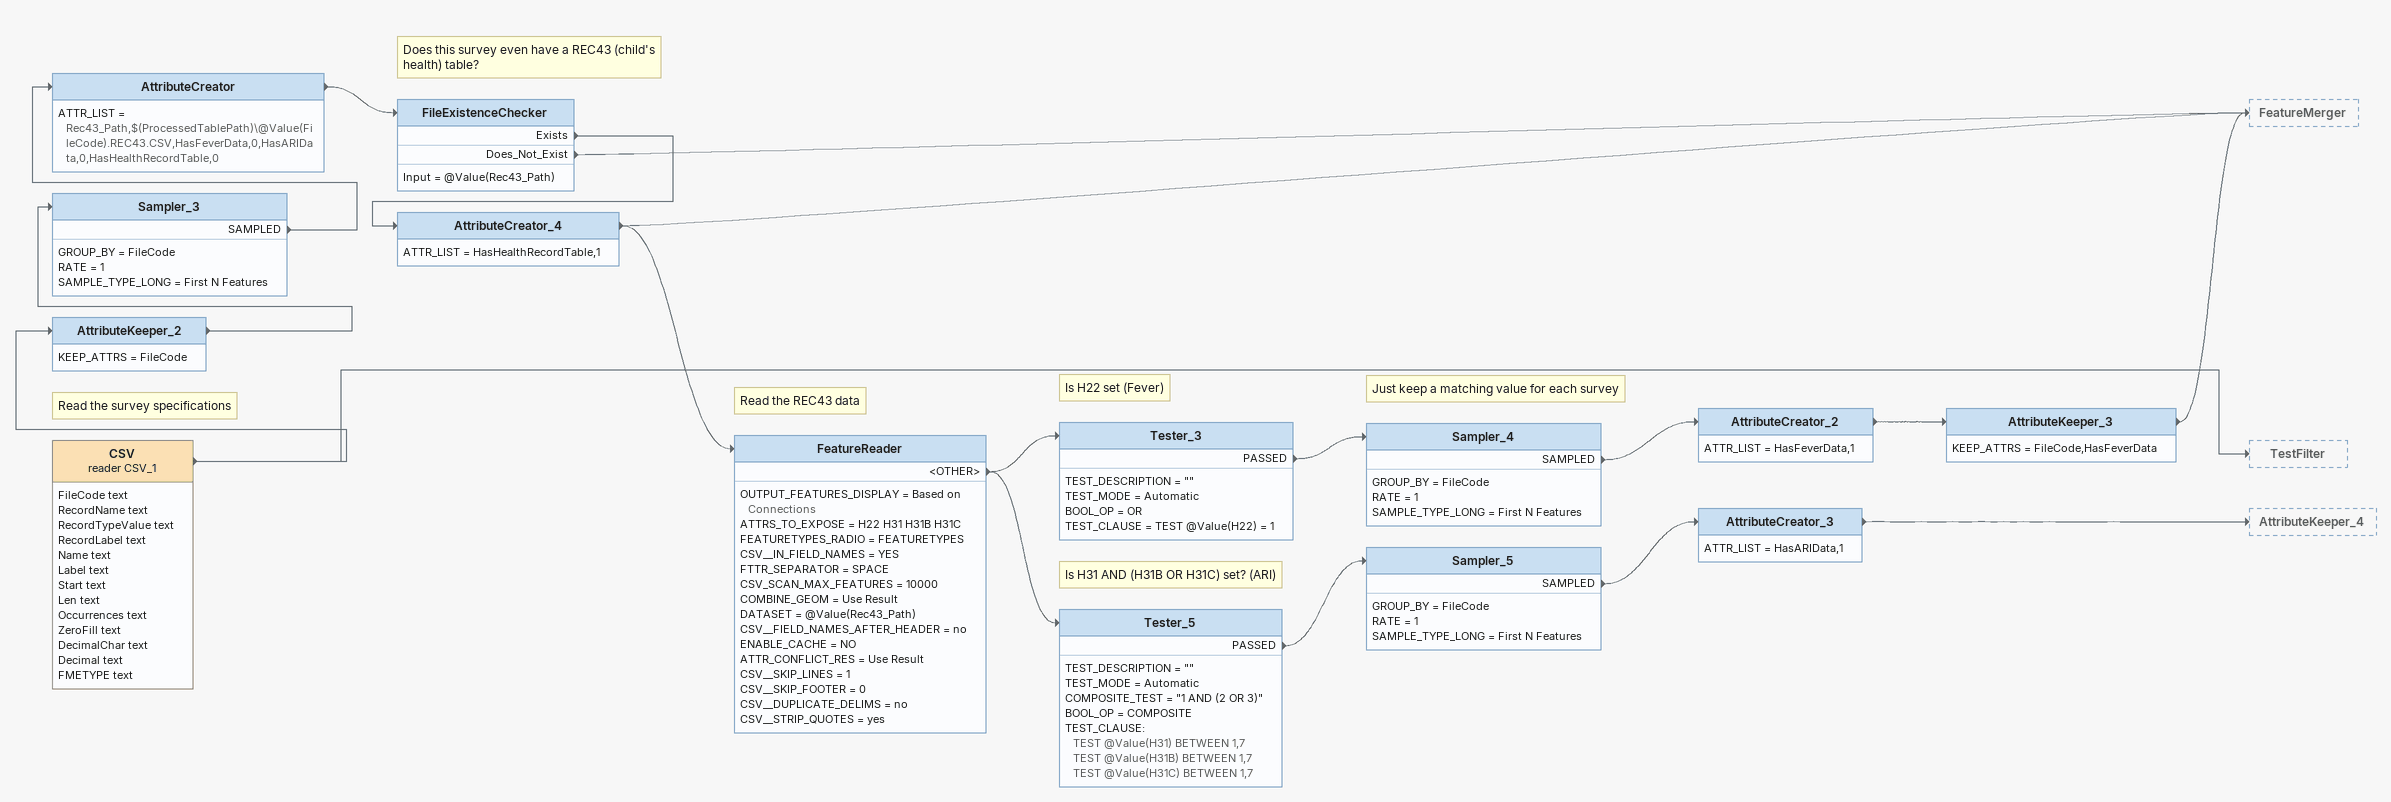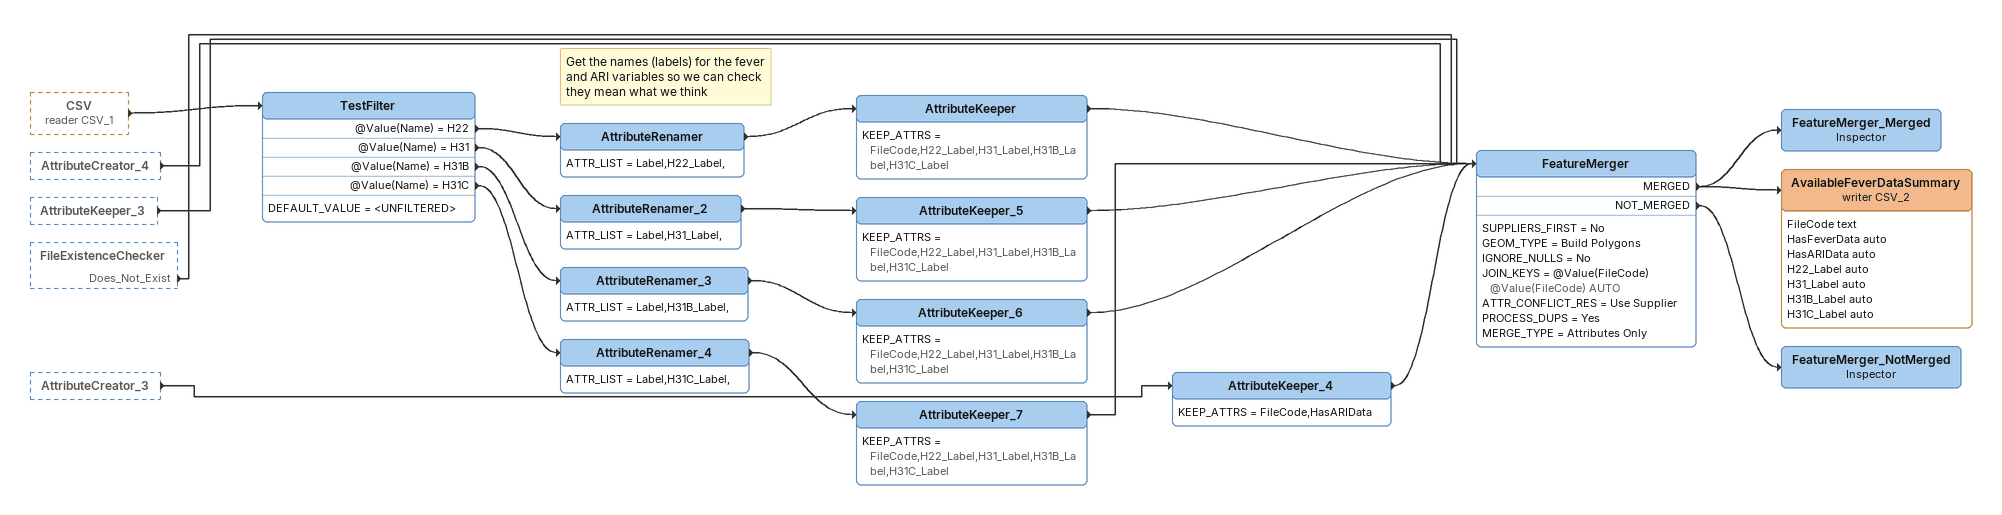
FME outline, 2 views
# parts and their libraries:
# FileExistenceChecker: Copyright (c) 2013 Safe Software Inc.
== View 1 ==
Note: Read the survey specifications
CSV (reader CSV_1)
    attributes: FileCode text, RecordName text, RecordTypeValue text, RecordLabel text, Name text, Label text, Start text, Len text, Occurrences text, ZeroFill text, DecimalChar text, Decimal text, FMETYPE text
    -> TestFilter
    -> AttributeKeeper_2
AttributeKeeper_2
    KEEP_ATTRS = FileCode
    -> Sampler_3
Sampler_3
    GROUP_BY = FileCode
    RATE = 1
    SAMPLE_TYPE_LONG = First N Features
    SAMPLED -> AttributeCreator
AttributeCreator
    ATTR_LIST = Rec43_Path,$(ProcessedTablePath)\@Value(FileCode).REC43.CSV,HasFeverData,0,HasARIData,0,HasHealthRecordTable,0
    -> FileExistenceChecker
Note: Does this survey even have a REC43 (child's health) table?
FileExistenceChecker
    Input = @Value(Rec43_Path)
    Exists -> AttributeCreator_4
    Does_Not_Exist -> FeatureMerger
AttributeCreator_4
    ATTR_LIST = HasHealthRecordTable,1
    -> FeatureReader
    -> FeatureMerger
Note: Read the REC43 data
FeatureReader
    OUTPUT_FEATURES_DISPLAY = Based on Connections
    ATTRS_TO_EXPOSE = H22 H31 H31B H31C
    FEATURETYPES_RADIO = FEATURETYPES
    CSV__IN_FIELD_NAMES = YES
    FTTR_SEPARATOR = SPACE
    CSV_SCAN_MAX_FEATURES = 10000
    COMBINE_GEOM = Use Result
    DATASET = @Value(Rec43_Path)
    CSV__FIELD_NAMES_AFTER_HEADER = no
    ENABLE_CACHE = NO
    ATTR_CONFLICT_RES = Use Result
    CSV__SKIP_LINES = 1
    CSV__SKIP_FOOTER = 0
    CSV__DUPLICATE_DELIMS = no
    CSV__STRIP_QUOTES = yes
    <OTHER> -> Tester_3
    <OTHER> -> Tester_5
Note: Is H22 set (Fever)
Tester_3
    TEST_DESCRIPTION = ""
    TEST_MODE = Automatic
    BOOL_OP = OR
    TEST_CLAUSE = TEST @Value(H22) = 1
    PASSED -> Sampler_4
Note: Just keep a matching value for each survey
Sampler_4
    GROUP_BY = FileCode
    RATE = 1
    SAMPLE_TYPE_LONG = First N Features
    SAMPLED -> AttributeCreator_2
AttributeCreator_2
    ATTR_LIST = HasFeverData,1
    -> AttributeKeeper_3
AttributeKeeper_3
    KEEP_ATTRS = FileCode,HasFeverData
    -> FeatureMerger
Note: Is H31 AND (H31B OR H31C) set? (ARI)
Tester_5
    TEST_DESCRIPTION = ""
    TEST_MODE = Automatic
    COMPOSITE_TEST = "1 AND (2 OR 3)"
    BOOL_OP = COMPOSITE
    TEST_CLAUSE:
      TEST @Value(H31) BETWEEN 1,7
      TEST @Value(H31B) BETWEEN 1,7
      TEST @Value(H31C) BETWEEN 1,7
    PASSED -> Sampler_5
Sampler_5
    GROUP_BY = FileCode
    RATE = 1
    SAMPLE_TYPE_LONG = First N Features
    SAMPLED -> AttributeCreator_3
AttributeCreator_3
    ATTR_LIST = HasARIData,1
    -> AttributeKeeper_4

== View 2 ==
CSV (reader CSV_1) [outside]
    -> TestFilter
AttributeCreator_4 [outside]
    -> FeatureMerger
AttributeKeeper_3 [outside]
    -> FeatureMerger
FileExistenceChecker [outside]
    Does_Not_Exist -> FeatureMerger
AttributeCreator_3 [outside]
    -> AttributeKeeper_4
AttributeKeeper_4
    KEEP_ATTRS = FileCode,HasARIData
    -> FeatureMerger
TestFilter
    DEFAULT_VALUE = <UNFILTERED>
    @Value(Name) = H22 -> AttributeRenamer
    @Value(Name) = H31 -> AttributeRenamer_2
    @Value(Name) = H31B -> AttributeRenamer_3
    @Value(Name) = H31C -> AttributeRenamer_4
Note: Get the names (labels) for the fever and ARI variables so we can check they mean what we think
AttributeRenamer
    ATTR_LIST = Label,H22_Label,
    -> AttributeKeeper
AttributeKeeper
    KEEP_ATTRS = FileCode,H22_Label,H31_Label,H31B_Label,H31C_Label
    -> FeatureMerger
AttributeRenamer_2
    ATTR_LIST = Label,H31_Label,
    -> AttributeKeeper_5
AttributeKeeper_5
    KEEP_ATTRS = FileCode,H22_Label,H31_Label,H31B_Label,H31C_Label
    -> FeatureMerger
AttributeRenamer_3
    ATTR_LIST = Label,H31B_Label,
    -> AttributeKeeper_6
AttributeKeeper_6
    KEEP_ATTRS = FileCode,H22_Label,H31_Label,H31B_Label,H31C_Label
    -> FeatureMerger
AttributeRenamer_4
    ATTR_LIST = Label,H31C_Label,
    -> AttributeKeeper_7
AttributeKeeper_7
    KEEP_ATTRS = FileCode,H22_Label,H31_Label,H31B_Label,H31C_Label
    -> FeatureMerger
FeatureMerger
    SUPPLIERS_FIRST = No
    GEOM_TYPE = Build Polygons
    IGNORE_NULLS = No
    JOIN_KEYS = @Value(FileCode) @Value(FileCode) AUTO
    ATTR_CONFLICT_RES = Use Supplier
    PROCESS_DUPS = Yes
    MERGE_TYPE = Attributes Only
    MERGED -> AvailableFeverDataSummary (writer CSV_2)
    NOT_MERGED -> FeatureMerger_NotMerged
    MERGED -> FeatureMerger_Merged
FeatureMerger_Merged: Inspector
AvailableFeverDataSummary (writer CSV_2)
    attributes: FileCode text, HasFeverData auto, HasARIData auto, H22_Label auto, H31_Label auto, H31B_Label auto, H31C_Label auto
FeatureMerger_NotMerged: Inspector
